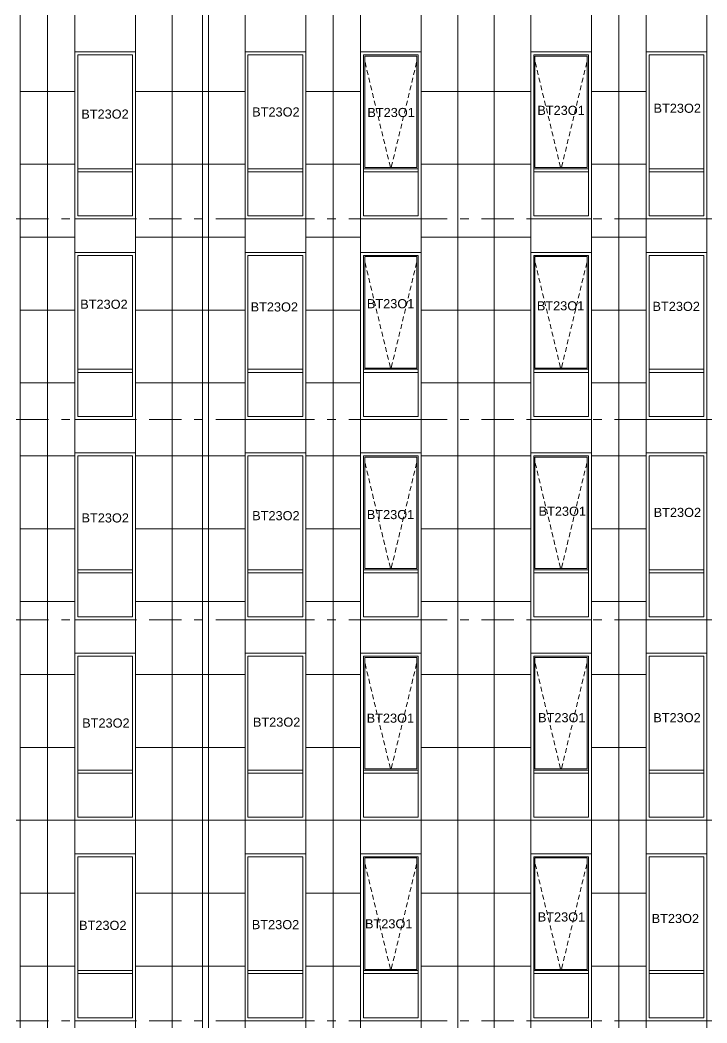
# Model space of a CAD drawing. Header units: millimetres. Extents: x 1499747 to 4230374, y -28481 to 441852.
# Drawn here: x 2702074 to 2713375, y -4519 to 11992 of the extents above; entities that cross this region are included whole.
import ezdxf
from ezdxf.xclip import XClip

# ---------------------------------------------------------------- set-up
doc = ezdxf.new("R2010")
doc.units = ezdxf.units.MM
doc.header["$MEASUREMENT"] = 0
doc.header["$XCLIPFRAME"] = 0
doc.linetypes.add('Штрих-Штриховая', pattern=[1093.611073, 529.166651, -211.666656, 141.111112, -211.666656])
for name, color, linetype, lineweight in [('2  Фасад_26_0_Ном._пера__20_Ном._пера__1', 1, 'Continuous', 18), ('2  Фасад_26_Витражные окна_Ном._пера__1_Ном._пера__7', 7, 'Continuous', 18), ('2  Фасад_26_Витражные окна_Ном._пера__20_Ном._пера__1', 1, 'Continuous', 18), ('2  Фасад_26_Витражные окна_Ном._пера__92_Ном._пера__233', 233, 'Continuous', 18), ('2  Фасад_26_Конструктив - Перекрытия_Ном._пера__1_Ном._пера__7', 7, 'Continuous', 18), ('2  Фасад_26_Конструктив - Стены Ненесущие Газоблок_Ном._пера__87_Ном._пера__251', 250, 'Continuous', 18), ('2  Фасад_26_Отделка керамика_Ном._пера__1_Ном._пера__7', 7, 'Continuous', 18), ('2  Фасад_26_Сетка кладки_Ном._пера__102_Ном._пера__9', 9, 'Continuous', 18)]:
    doc.layers.add(name, color=color, linetype=linetype, lineweight=lineweight)
doc.layers.add('Чертеж и Рисунок', color=7, linetype='Continuous')
doc.styles.add('СГЕНЕРИР_СТИЛЬ_2', font='arial.ttf')

# ---------------------------------------------------------------- blocks, each defined once
blk = doc.blocks.new('Чертеж_6_26', base_point=(1593971, 9692))
at = {"layer": '2  Фасад_26_0_Ном._пера__20_Ном._пера__1', "color": 9, "linetype": 'Штрих-Штриховая', "true_color": 0xc7c8ca}
for p, q in [((1588154, 36392), (1649362, 36392)), ((1588154, 33092), (1649362, 33092)), ((1588154, 29792), (1649362, 29792)), ((1588154, 26492), (1649362, 26492)), ((1588154, 23192), (1649362, 23192))]:
    blk.add_line(p, q, dxfattribs=at)
at = {"layer": '2  Фасад_26_Витражные окна_Ном._пера__1_Ном._пера__7', "color": 9, "linetype": 'Continuous', "true_color": 0xc7c8ca}
for p, q in [((1597771, 38792), (1597771, 39142)), ((1600571, 38792), (1600571, 39142)), ((1602471, 38792), (1602471, 39142)), ((1605271, 38792), (1605271, 39142)), ((1607171, 38792), (1607171, 39142)), ((1596821, 38792), (1596821, 39092)), ((1596821, 39092), (1597271, 39092)), ((1597271, 39092), (1597721, 39092)), ((1597721, 38792), (1597721, 39092)), ((1599621, 38792), (1599621, 39092)), ((1599621, 39092), (1600071, 39092)), ((1600071, 39092), (1600521, 39092)), ((1600521, 38792), (1600521, 39092)), ((1601521, 38792), (1601521, 39092)), ((1601521, 39092), (1601971, 39092)), ((1601541, 39072), (1601541, 37237)), ((1602401, 39072), (1601541, 39072)), ((1601971, 39092), (1602421, 39092)), ((1602401, 37237), (1602401, 39072)), ((1602421, 38792), (1602421, 39092)), ((1604321, 38792), (1604321, 39092)), ((1604321, 39092), (1604771, 39092)), ((1604341, 39072), (1604341, 37237)), ((1605201, 39072), (1604341, 39072)), ((1604771, 39092), (1605221, 39092)), ((1605201, 37237), (1605201, 39072)), ((1605221, 38792), (1605221, 39092)), ((1606221, 38792), (1606221, 39092)), ((1606221, 39092), (1606671, 39092)), ((1606671, 39092), (1607121, 39092)), ((1607121, 38792), (1607121, 39092)), ((1596821, 37392), (1596821, 38792)), ((1597721, 37392), (1597721, 38792)), ((1597771, 37392), (1597771, 38792)), ((1599621, 37392), (1599621, 38792)), ((1600521, 37392), (1600521, 38792)), ((1600571, 37392), (1600571, 38792)), ((1601521, 37392), (1601521, 38792)), ((1602421, 37392), (1602421, 38792)), ((1602471, 37392), (1602471, 38792)), ((1604321, 37392), (1604321, 38792)), ((1605221, 37392), (1605221, 38792)), ((1605271, 37392), (1605271, 38792)), ((1606221, 37392), (1606221, 38792)), ((1607121, 37392), (1607121, 38792)), ((1607171, 37392), (1607171, 38792)), ((1596821, 37217), (1596821, 37392)), ((1597721, 37217), (1597721, 37392)), ((1597771, 37192), (1597771, 37392)), ((1599621, 37217), (1599621, 37392)), ((1600521, 37217), (1600521, 37392)), ((1600571, 37192), (1600571, 37392)), ((1601521, 37217), (1601521, 37392)), ((1602421, 37217), (1602421, 37392)), ((1602471, 37192), (1602471, 37392)), ((1604321, 37217), (1604321, 37392)), ((1605221, 37217), (1605221, 37392)), ((1605271, 37192), (1605271, 37392)), ((1606221, 37217), (1606221, 37392)), ((1607121, 37217), (1607121, 37392)), ((1607171, 37192), (1607171, 37392)), ((1596821, 37192), (1596821, 37217)), ((1597271, 37217), (1596821, 37217)), ((1596821, 37167), (1596821, 37192)), ((1596821, 36442), (1596821, 37167)), ((1597271, 37167), (1596821, 37167)), ((1597721, 37217), (1597271, 37217)), ((1597721, 37167), (1597271, 37167)), ((1597721, 37192), (1597721, 37217)), ((1597721, 37167), (1597721, 37192)), ((1597721, 36442), (1597721, 37167)), ((1597771, 36392), (1597771, 37192)), ((1599621, 37192), (1599621, 37217)), ((1600071, 37217), (1599621, 37217)), ((1599621, 37167), (1599621, 37192)), ((1599621, 36442), (1599621, 37167)), ((1600071, 37167), (1599621, 37167)), ((1600521, 37217), (1600071, 37217)), ((1600521, 37167), (1600071, 37167)), ((1600521, 37192), (1600521, 37217)), ((1600521, 37167), (1600521, 37192)), ((1600521, 36442), (1600521, 37167)), ((1600571, 36392), (1600571, 37192)), ((1601521, 37192), (1601521, 37217)), ((1601971, 37217), (1601521, 37217)), ((1601521, 37167), (1601521, 37192)), ((1601521, 36442), (1601521, 37167)), ((1601971, 37167), (1601521, 37167)), ((1601541, 37237), (1602401, 37237)), ((1602421, 37217), (1601971, 37217)), ((1602421, 37167), (1601971, 37167)), ((1602421, 37192), (1602421, 37217)), ((1602421, 37167), (1602421, 37192)), ((1602421, 36442), (1602421, 37167)), ((1602471, 36392), (1602471, 37192)), ((1604321, 37192), (1604321, 37217)), ((1604771, 37217), (1604321, 37217)), ((1604321, 37167), (1604321, 37192)), ((1604321, 36442), (1604321, 37167)), ((1604771, 37167), (1604321, 37167)), ((1604341, 37237), (1605201, 37237)), ((1605221, 37217), (1604771, 37217)), ((1605221, 37167), (1604771, 37167)), ((1605221, 37192), (1605221, 37217)), ((1605221, 37167), (1605221, 37192)), ((1605221, 36442), (1605221, 37167)), ((1605271, 36392), (1605271, 37192)), ((1606221, 37192), (1606221, 37217)), ((1606671, 37217), (1606221, 37217)), ((1606221, 37167), (1606221, 37192)), ((1606221, 36442), (1606221, 37167)), ((1606671, 37167), (1606221, 37167)), ((1607121, 37217), (1606671, 37217)), ((1607121, 37167), (1606671, 37167)), ((1607121, 37192), (1607121, 37217)), ((1607121, 37167), (1607121, 37192)), ((1607121, 36442), (1607121, 37167)), ((1607171, 36392), (1607171, 37192)), ((1597271, 36392), (1596771, 36392)), ((1597271, 36442), (1596821, 36442)), ((1597721, 36442), (1597271, 36442)), ((1597771, 36392), (1597271, 36392)), ((1600071, 36442), (1599621, 36442)), ((1600521, 36442), (1600071, 36442)), ((1601971, 36442), (1601521, 36442)), ((1602421, 36442), (1601971, 36442)), ((1604771, 36442), (1604321, 36442)), ((1605221, 36442), (1604771, 36442)), ((1606671, 36442), (1606221, 36442)), ((1607121, 36442), (1606671, 36442)), ((1597771, 35492), (1597771, 35842)), ((1600571, 35492), (1600571, 35842)), ((1602471, 35492), (1602471, 35842)), ((1605271, 35492), (1605271, 35842)), ((1607171, 35492), (1607171, 35842)), ((1596821, 35492), (1596821, 35792)), ((1596821, 35792), (1597271, 35792)), ((1597271, 35792), (1597721, 35792)), ((1597721, 35492), (1597721, 35792)), ((1599621, 35492), (1599621, 35792)), ((1599621, 35792), (1600071, 35792)), ((1600071, 35792), (1600521, 35792)), ((1600521, 35492), (1600521, 35792)), ((1601521, 35492), (1601521, 35792)), ((1601521, 35792), (1601971, 35792)), ((1601541, 35772), (1601541, 33937)), ((1602401, 35772), (1601541, 35772)), ((1601971, 35792), (1602421, 35792)), ((1602401, 33937), (1602401, 35772)), ((1602421, 35492), (1602421, 35792)), ((1604321, 35492), (1604321, 35792)), ((1604321, 35792), (1604771, 35792)), ((1604341, 35772), (1604341, 33937)), ((1605201, 35772), (1604341, 35772)), ((1604771, 35792), (1605221, 35792)), ((1605201, 33937), (1605201, 35772)), ((1605221, 35492), (1605221, 35792)), ((1606221, 35492), (1606221, 35792)), ((1606221, 35792), (1606671, 35792)), ((1606671, 35792), (1607121, 35792)), ((1607121, 35492), (1607121, 35792)), ((1596821, 34092), (1596821, 35492)), ((1597721, 34092), (1597721, 35492)), ((1597771, 34092), (1597771, 35492)), ((1599621, 34092), (1599621, 35492)), ((1600521, 34092), (1600521, 35492)), ((1600571, 34092), (1600571, 35492)), ((1601521, 34092), (1601521, 35492)), ((1602421, 34092), (1602421, 35492)), ((1602471, 34092), (1602471, 35492)), ((1604321, 34092), (1604321, 35492)), ((1605221, 34092), (1605221, 35492)), ((1605271, 34092), (1605271, 35492)), ((1606221, 34092), (1606221, 35492)), ((1607121, 34092), (1607121, 35492)), ((1607171, 34092), (1607171, 35492)), ((1596821, 33917), (1596821, 34092)), ((1597721, 33917), (1597721, 34092)), ((1597771, 33892), (1597771, 34092)), ((1599621, 33917), (1599621, 34092)), ((1600521, 33917), (1600521, 34092)), ((1600571, 33892), (1600571, 34092)), ((1601521, 33917), (1601521, 34092)), ((1602421, 33917), (1602421, 34092)), ((1602471, 33892), (1602471, 34092)), ((1604321, 33917), (1604321, 34092)), ((1605221, 33917), (1605221, 34092)), ((1605271, 33892), (1605271, 34092)), ((1606221, 33917), (1606221, 34092)), ((1607121, 33917), (1607121, 34092)), ((1607171, 33892), (1607171, 34092)), ((1596821, 33892), (1596821, 33917)), ((1597271, 33917), (1596821, 33917)), ((1596821, 33867), (1596821, 33892)), ((1596821, 33142), (1596821, 33867)), ((1597271, 33867), (1596821, 33867)), ((1597721, 33917), (1597271, 33917)), ((1597721, 33867), (1597271, 33867)), ((1597721, 33892), (1597721, 33917)), ((1597721, 33867), (1597721, 33892)), ((1597721, 33142), (1597721, 33867)), ((1597771, 33092), (1597771, 33892)), ((1599621, 33892), (1599621, 33917)), ((1600071, 33917), (1599621, 33917)), ((1599621, 33867), (1599621, 33892)), ((1599621, 33142), (1599621, 33867)), ((1600071, 33867), (1599621, 33867)), ((1600521, 33917), (1600071, 33917)), ((1600521, 33867), (1600071, 33867)), ((1600521, 33892), (1600521, 33917)), ((1600521, 33867), (1600521, 33892)), ((1600521, 33142), (1600521, 33867)), ((1600571, 33092), (1600571, 33892)), ((1601521, 33892), (1601521, 33917)), ((1601971, 33917), (1601521, 33917)), ((1601521, 33867), (1601521, 33892)), ((1601521, 33142), (1601521, 33867)), ((1601971, 33867), (1601521, 33867)), ((1601541, 33937), (1602401, 33937)), ((1602421, 33917), (1601971, 33917)), ((1602421, 33867), (1601971, 33867)), ((1602421, 33892), (1602421, 33917)), ((1602421, 33867), (1602421, 33892)), ((1602421, 33142), (1602421, 33867)), ((1602471, 33092), (1602471, 33892)), ((1604321, 33892), (1604321, 33917)), ((1604771, 33917), (1604321, 33917)), ((1604321, 33867), (1604321, 33892)), ((1604321, 33142), (1604321, 33867)), ((1604771, 33867), (1604321, 33867)), ((1604341, 33937), (1605201, 33937)), ((1605221, 33917), (1604771, 33917)), ((1605221, 33867), (1604771, 33867)), ((1605221, 33892), (1605221, 33917)), ((1605221, 33867), (1605221, 33892)), ((1605221, 33142), (1605221, 33867)), ((1605271, 33092), (1605271, 33892)), ((1606221, 33892), (1606221, 33917)), ((1606671, 33917), (1606221, 33917)), ((1606221, 33867), (1606221, 33892)), ((1606221, 33142), (1606221, 33867)), ((1606671, 33867), (1606221, 33867)), ((1607121, 33917), (1606671, 33917)), ((1607121, 33867), (1606671, 33867)), ((1607121, 33892), (1607121, 33917)), ((1607121, 33867), (1607121, 33892)), ((1607121, 33142), (1607121, 33867)), ((1607171, 33092), (1607171, 33892)), ((1597271, 33092), (1596771, 33092)), ((1597271, 33142), (1596821, 33142)), ((1597721, 33142), (1597271, 33142)), ((1597771, 33092), (1597271, 33092)), ((1600071, 33142), (1599621, 33142)), ((1600521, 33142), (1600071, 33142)), ((1601971, 33142), (1601521, 33142)), ((1602421, 33142), (1601971, 33142)), ((1604771, 33142), (1604321, 33142)), ((1605221, 33142), (1604771, 33142)), ((1606671, 33142), (1606221, 33142)), ((1607121, 33142), (1606671, 33142)), ((1597771, 32192), (1597771, 32542)), ((1600571, 32192), (1600571, 32542)), ((1602471, 32192), (1602471, 32542)), ((1605271, 32192), (1605271, 32542)), ((1607171, 32192), (1607171, 32542)), ((1596821, 32192), (1596821, 32492)), ((1596821, 32492), (1597271, 32492)), ((1597271, 32492), (1597721, 32492)), ((1597721, 32192), (1597721, 32492)), ((1599621, 32192), (1599621, 32492)), ((1599621, 32492), (1600071, 32492)), ((1600071, 32492), (1600521, 32492)), ((1600521, 32192), (1600521, 32492)), ((1601521, 32192), (1601521, 32492)), ((1601521, 32492), (1601971, 32492)), ((1601541, 32472), (1601541, 30637)), ((1602401, 32472), (1601541, 32472)), ((1601971, 32492), (1602421, 32492)), ((1602401, 30637), (1602401, 32472)), ((1602421, 32192), (1602421, 32492)), ((1604321, 32192), (1604321, 32492)), ((1604321, 32492), (1604771, 32492)), ((1604341, 32472), (1604341, 30637)), ((1605201, 32472), (1604341, 32472)), ((1604771, 32492), (1605221, 32492)), ((1605201, 30637), (1605201, 32472)), ((1605221, 32192), (1605221, 32492)), ((1606221, 32192), (1606221, 32492)), ((1606221, 32492), (1606671, 32492)), ((1606671, 32492), (1607121, 32492)), ((1607121, 32192), (1607121, 32492)), ((1596821, 30792), (1596821, 32192)), ((1597721, 30792), (1597721, 32192)), ((1597771, 30792), (1597771, 32192)), ((1599621, 30792), (1599621, 32192)), ((1600521, 30792), (1600521, 32192)), ((1600571, 30792), (1600571, 32192)), ((1601521, 30792), (1601521, 32192)), ((1602421, 30792), (1602421, 32192)), ((1602471, 30792), (1602471, 32192)), ((1604321, 30792), (1604321, 32192)), ((1605221, 30792), (1605221, 32192)), ((1605271, 30792), (1605271, 32192)), ((1606221, 30792), (1606221, 32192)), ((1607121, 30792), (1607121, 32192)), ((1607171, 30792), (1607171, 32192)), ((1596821, 30617), (1596821, 30792)), ((1597721, 30617), (1597721, 30792)), ((1597771, 30592), (1597771, 30792)), ((1599621, 30617), (1599621, 30792)), ((1600521, 30617), (1600521, 30792)), ((1600571, 30592), (1600571, 30792)), ((1601521, 30617), (1601521, 30792)), ((1602421, 30617), (1602421, 30792)), ((1602471, 30592), (1602471, 30792)), ((1604321, 30617), (1604321, 30792)), ((1605221, 30617), (1605221, 30792)), ((1605271, 30592), (1605271, 30792)), ((1606221, 30617), (1606221, 30792)), ((1607121, 30617), (1607121, 30792)), ((1607171, 30592), (1607171, 30792)), ((1596821, 30592), (1596821, 30617)), ((1597271, 30617), (1596821, 30617)), ((1596821, 30567), (1596821, 30592)), ((1596821, 29842), (1596821, 30567)), ((1597271, 30567), (1596821, 30567)), ((1597721, 30617), (1597271, 30617)), ((1597721, 30567), (1597271, 30567)), ((1597721, 30592), (1597721, 30617)), ((1597721, 30567), (1597721, 30592)), ((1597721, 29842), (1597721, 30567)), ((1597771, 29792), (1597771, 30592)), ((1599621, 30592), (1599621, 30617)), ((1600071, 30617), (1599621, 30617)), ((1599621, 30567), (1599621, 30592)), ((1599621, 29842), (1599621, 30567)), ((1600071, 30567), (1599621, 30567)), ((1600521, 30617), (1600071, 30617)), ((1600521, 30567), (1600071, 30567)), ((1600521, 30592), (1600521, 30617)), ((1600521, 30567), (1600521, 30592)), ((1600521, 29842), (1600521, 30567)), ((1600571, 29792), (1600571, 30592)), ((1601521, 30592), (1601521, 30617)), ((1601971, 30617), (1601521, 30617)), ((1601521, 30567), (1601521, 30592)), ((1601521, 29842), (1601521, 30567)), ((1601971, 30567), (1601521, 30567)), ((1601541, 30637), (1602401, 30637)), ((1602421, 30617), (1601971, 30617)), ((1602421, 30567), (1601971, 30567)), ((1602421, 30592), (1602421, 30617)), ((1602421, 30567), (1602421, 30592)), ((1602421, 29842), (1602421, 30567)), ((1602471, 29792), (1602471, 30592)), ((1604321, 30592), (1604321, 30617)), ((1604771, 30617), (1604321, 30617)), ((1604321, 30567), (1604321, 30592)), ((1604321, 29842), (1604321, 30567)), ((1604771, 30567), (1604321, 30567)), ((1604341, 30637), (1605201, 30637)), ((1605221, 30617), (1604771, 30617)), ((1605221, 30567), (1604771, 30567)), ((1605221, 30592), (1605221, 30617)), ((1605221, 30567), (1605221, 30592)), ((1605221, 29842), (1605221, 30567)), ((1605271, 29792), (1605271, 30592)), ((1606221, 30592), (1606221, 30617)), ((1606671, 30617), (1606221, 30617)), ((1606221, 30567), (1606221, 30592)), ((1606221, 29842), (1606221, 30567)), ((1606671, 30567), (1606221, 30567)), ((1607121, 30617), (1606671, 30617)), ((1607121, 30567), (1606671, 30567)), ((1607121, 30592), (1607121, 30617)), ((1607121, 30567), (1607121, 30592)), ((1607121, 29842), (1607121, 30567)), ((1607171, 29792), (1607171, 30592)), ((1597271, 29792), (1596771, 29792)), ((1597271, 29842), (1596821, 29842)), ((1597721, 29842), (1597271, 29842)), ((1597771, 29792), (1597271, 29792)), ((1600071, 29842), (1599621, 29842)), ((1600521, 29842), (1600071, 29842)), ((1601971, 29842), (1601521, 29842)), ((1602421, 29842), (1601971, 29842)), ((1604771, 29842), (1604321, 29842)), ((1605221, 29842), (1604771, 29842)), ((1606671, 29842), (1606221, 29842)), ((1607121, 29842), (1606671, 29842)), ((1597771, 28892), (1597771, 29242)), ((1600571, 28892), (1600571, 29242)), ((1602471, 28892), (1602471, 29242)), ((1605271, 28892), (1605271, 29242)), ((1607171, 28892), (1607171, 29242)), ((1596821, 28892), (1596821, 29192)), ((1596821, 29192), (1597271, 29192)), ((1597271, 29192), (1597721, 29192)), ((1597721, 28892), (1597721, 29192)), ((1599621, 28892), (1599621, 29192)), ((1599621, 29192), (1600071, 29192)), ((1600071, 29192), (1600521, 29192)), ((1600521, 28892), (1600521, 29192)), ((1601521, 28892), (1601521, 29192)), ((1601521, 29192), (1601971, 29192)), ((1601541, 29172), (1601541, 27337)), ((1602401, 29172), (1601541, 29172)), ((1601971, 29192), (1602421, 29192)), ((1602401, 27337), (1602401, 29172)), ((1602421, 28892), (1602421, 29192)), ((1604321, 28892), (1604321, 29192)), ((1604321, 29192), (1604771, 29192)), ((1604341, 29172), (1604341, 27337)), ((1605201, 29172), (1604341, 29172)), ((1604771, 29192), (1605221, 29192)), ((1605201, 27337), (1605201, 29172)), ((1605221, 28892), (1605221, 29192)), ((1606221, 28892), (1606221, 29192)), ((1606221, 29192), (1606671, 29192)), ((1606671, 29192), (1607121, 29192)), ((1607121, 28892), (1607121, 29192)), ((1596821, 27492), (1596821, 28892)), ((1597721, 27492), (1597721, 28892)), ((1597771, 27492), (1597771, 28892)), ((1599621, 27492), (1599621, 28892)), ((1600521, 27492), (1600521, 28892)), ((1600571, 27492), (1600571, 28892)), ((1601521, 27492), (1601521, 28892)), ((1602421, 27492), (1602421, 28892)), ((1602471, 27492), (1602471, 28892)), ((1604321, 27492), (1604321, 28892)), ((1605221, 27492), (1605221, 28892)), ((1605271, 27492), (1605271, 28892)), ((1606221, 27492), (1606221, 28892)), ((1607121, 27492), (1607121, 28892)), ((1607171, 27492), (1607171, 28892)), ((1596821, 27317), (1596821, 27492)), ((1597721, 27317), (1597721, 27492)), ((1597771, 27292), (1597771, 27492)), ((1599621, 27317), (1599621, 27492)), ((1600521, 27317), (1600521, 27492)), ((1600571, 27292), (1600571, 27492)), ((1601521, 27317), (1601521, 27492)), ((1602421, 27317), (1602421, 27492)), ((1602471, 27292), (1602471, 27492)), ((1604321, 27317), (1604321, 27492)), ((1605221, 27317), (1605221, 27492)), ((1605271, 27292), (1605271, 27492)), ((1606221, 27317), (1606221, 27492)), ((1607121, 27317), (1607121, 27492)), ((1607171, 27292), (1607171, 27492)), ((1596821, 27292), (1596821, 27317)), ((1597271, 27317), (1596821, 27317)), ((1596821, 27267), (1596821, 27292)), ((1596821, 26542), (1596821, 27267)), ((1597271, 27267), (1596821, 27267)), ((1597721, 27317), (1597271, 27317)), ((1597721, 27267), (1597271, 27267)), ((1597721, 27292), (1597721, 27317)), ((1597721, 27267), (1597721, 27292)), ((1597721, 26542), (1597721, 27267)), ((1597771, 26492), (1597771, 27292)), ((1599621, 27292), (1599621, 27317)), ((1600071, 27317), (1599621, 27317)), ((1599621, 27267), (1599621, 27292)), ((1599621, 26542), (1599621, 27267)), ((1600071, 27267), (1599621, 27267)), ((1600521, 27317), (1600071, 27317)), ((1600521, 27267), (1600071, 27267)), ((1600521, 27292), (1600521, 27317)), ((1600521, 27267), (1600521, 27292)), ((1600521, 26542), (1600521, 27267)), ((1600571, 26492), (1600571, 27292)), ((1601521, 27292), (1601521, 27317)), ((1601971, 27317), (1601521, 27317)), ((1601521, 27267), (1601521, 27292)), ((1601521, 26542), (1601521, 27267)), ((1601971, 27267), (1601521, 27267)), ((1601541, 27337), (1602401, 27337)), ((1602421, 27317), (1601971, 27317)), ((1602421, 27267), (1601971, 27267)), ((1602421, 27292), (1602421, 27317)), ((1602421, 27267), (1602421, 27292)), ((1602421, 26542), (1602421, 27267)), ((1602471, 26492), (1602471, 27292)), ((1604321, 27292), (1604321, 27317)), ((1604771, 27317), (1604321, 27317)), ((1604321, 27267), (1604321, 27292)), ((1604321, 26542), (1604321, 27267)), ((1604771, 27267), (1604321, 27267)), ((1604341, 27337), (1605201, 27337)), ((1605221, 27317), (1604771, 27317)), ((1605221, 27267), (1604771, 27267)), ((1605221, 27292), (1605221, 27317)), ((1605221, 27267), (1605221, 27292)), ((1605221, 26542), (1605221, 27267)), ((1605271, 26492), (1605271, 27292)), ((1606221, 27292), (1606221, 27317)), ((1606671, 27317), (1606221, 27317)), ((1606221, 27267), (1606221, 27292)), ((1606221, 26542), (1606221, 27267)), ((1606671, 27267), (1606221, 27267)), ((1607121, 27317), (1606671, 27317)), ((1607121, 27267), (1606671, 27267)), ((1607121, 27292), (1607121, 27317)), ((1607121, 27267), (1607121, 27292)), ((1607121, 26542), (1607121, 27267)), ((1607171, 26492), (1607171, 27292)), ((1597271, 26492), (1596771, 26492)), ((1597271, 26542), (1596821, 26542)), ((1597721, 26542), (1597271, 26542)), ((1597771, 26492), (1597271, 26492)), ((1600071, 26542), (1599621, 26542)), ((1600521, 26542), (1600071, 26542)), ((1601971, 26542), (1601521, 26542)), ((1602421, 26542), (1601971, 26542)), ((1604771, 26542), (1604321, 26542)), ((1605221, 26542), (1604771, 26542)), ((1606671, 26542), (1606221, 26542)), ((1607121, 26542), (1606671, 26542)), ((1597771, 25592), (1597771, 25942)), ((1600571, 25592), (1600571, 25942)), ((1602471, 25592), (1602471, 25942)), ((1605271, 25592), (1605271, 25942)), ((1607171, 25592), (1607171, 25942)), ((1596821, 25592), (1596821, 25892)), ((1596821, 25892), (1597271, 25892)), ((1597271, 25892), (1597721, 25892)), ((1597721, 25592), (1597721, 25892)), ((1599621, 25592), (1599621, 25892)), ((1599621, 25892), (1600071, 25892)), ((1600071, 25892), (1600521, 25892)), ((1600521, 25592), (1600521, 25892)), ((1601521, 25592), (1601521, 25892)), ((1601521, 25892), (1601971, 25892)), ((1601541, 25872), (1601541, 24037)), ((1602401, 25872), (1601541, 25872)), ((1601971, 25892), (1602421, 25892)), ((1602401, 24037), (1602401, 25872)), ((1602421, 25592), (1602421, 25892)), ((1604321, 25592), (1604321, 25892)), ((1604321, 25892), (1604771, 25892)), ((1604341, 25872), (1604341, 24037)), ((1605201, 25872), (1604341, 25872)), ((1604771, 25892), (1605221, 25892)), ((1605201, 24037), (1605201, 25872)), ((1605221, 25592), (1605221, 25892)), ((1606221, 25592), (1606221, 25892)), ((1606221, 25892), (1606671, 25892)), ((1606671, 25892), (1607121, 25892)), ((1607121, 25592), (1607121, 25892)), ((1596821, 24192), (1596821, 25592)), ((1597721, 24192), (1597721, 25592)), ((1597771, 24192), (1597771, 25592)), ((1599621, 24192), (1599621, 25592)), ((1600521, 24192), (1600521, 25592)), ((1600571, 24192), (1600571, 25592)), ((1601521, 24192), (1601521, 25592)), ((1602421, 24192), (1602421, 25592)), ((1602471, 24192), (1602471, 25592)), ((1604321, 24192), (1604321, 25592)), ((1605221, 24192), (1605221, 25592)), ((1605271, 24192), (1605271, 25592)), ((1606221, 24192), (1606221, 25592)), ((1607121, 24192), (1607121, 25592)), ((1607171, 24192), (1607171, 25592)), ((1596821, 24017), (1596821, 24192)), ((1597721, 24017), (1597721, 24192)), ((1597771, 23992), (1597771, 24192)), ((1599621, 24017), (1599621, 24192)), ((1600521, 24017), (1600521, 24192)), ((1600571, 23992), (1600571, 24192)), ((1601521, 24017), (1601521, 24192)), ((1602421, 24017), (1602421, 24192)), ((1602471, 23992), (1602471, 24192)), ((1604321, 24017), (1604321, 24192)), ((1605221, 24017), (1605221, 24192)), ((1605271, 23992), (1605271, 24192)), ((1606221, 24017), (1606221, 24192)), ((1607121, 24017), (1607121, 24192)), ((1607171, 23992), (1607171, 24192)), ((1596821, 23992), (1596821, 24017)), ((1597271, 24017), (1596821, 24017)), ((1596821, 23967), (1596821, 23992)), ((1596821, 23242), (1596821, 23967)), ((1597271, 23967), (1596821, 23967)), ((1597721, 24017), (1597271, 24017)), ((1597721, 23967), (1597271, 23967)), ((1597721, 23992), (1597721, 24017)), ((1597721, 23967), (1597721, 23992)), ((1597721, 23242), (1597721, 23967)), ((1597771, 23192), (1597771, 23992)), ((1599621, 23992), (1599621, 24017)), ((1600071, 24017), (1599621, 24017)), ((1599621, 23967), (1599621, 23992)), ((1599621, 23242), (1599621, 23967)), ((1600071, 23967), (1599621, 23967)), ((1600521, 24017), (1600071, 24017)), ((1600521, 23967), (1600071, 23967)), ((1600521, 23992), (1600521, 24017)), ((1600521, 23967), (1600521, 23992)), ((1600521, 23242), (1600521, 23967)), ((1600571, 23192), (1600571, 23992)), ((1601521, 23992), (1601521, 24017)), ((1601971, 24017), (1601521, 24017)), ((1601521, 23967), (1601521, 23992)), ((1601521, 23242), (1601521, 23967)), ((1601971, 23967), (1601521, 23967)), ((1601541, 24037), (1602401, 24037)), ((1602421, 24017), (1601971, 24017)), ((1602421, 23967), (1601971, 23967)), ((1602421, 23992), (1602421, 24017)), ((1602421, 23967), (1602421, 23992)), ((1602421, 23242), (1602421, 23967)), ((1602471, 23192), (1602471, 23992)), ((1604321, 23992), (1604321, 24017)), ((1604771, 24017), (1604321, 24017)), ((1604321, 23967), (1604321, 23992)), ((1604321, 23242), (1604321, 23967)), ((1604771, 23967), (1604321, 23967)), ((1604341, 24037), (1605201, 24037)), ((1605221, 24017), (1604771, 24017)), ((1605221, 23967), (1604771, 23967)), ((1605221, 23992), (1605221, 24017)), ((1605221, 23967), (1605221, 23992)), ((1605221, 23242), (1605221, 23967)), ((1605271, 23192), (1605271, 23992)), ((1606221, 23992), (1606221, 24017)), ((1606671, 24017), (1606221, 24017)), ((1606221, 23967), (1606221, 23992)), ((1606221, 23242), (1606221, 23967)), ((1606671, 23967), (1606221, 23967)), ((1607121, 24017), (1606671, 24017)), ((1607121, 23967), (1606671, 23967)), ((1607121, 23992), (1607121, 24017)), ((1607121, 23967), (1607121, 23992)), ((1607121, 23242), (1607121, 23967)), ((1607171, 23192), (1607171, 23992)), ((1597271, 23192), (1596771, 23192)), ((1597271, 23242), (1596821, 23242)), ((1597721, 23242), (1597271, 23242)), ((1597771, 23192), (1597271, 23192)), ((1600071, 23242), (1599621, 23242)), ((1600521, 23242), (1600071, 23242)), ((1601971, 23242), (1601521, 23242)), ((1602421, 23242), (1601971, 23242)), ((1604771, 23242), (1604321, 23242)), ((1605221, 23242), (1604771, 23242)), ((1606671, 23242), (1606221, 23242)), ((1607121, 23242), (1606671, 23242))]:
    blk.add_line(p, q, dxfattribs=at)
at = {"layer": '2  Фасад_26_Витражные окна_Ном._пера__92_Ном._пера__233', "color": 9, "linetype": 'Continuous', "true_color": 0xc7c8ca}
for p, q in [((1601547, 38971), (1601565, 38893)), ((1602396, 38971), (1602377, 38893)), ((1604347, 38971), (1604366, 38893)), ((1605196, 38971), (1605177, 38893)), ((1601577, 38844), (1601596, 38766)), ((1602365, 38844), (1602346, 38766)), ((1604377, 38844), (1604396, 38766)), ((1605165, 38844), (1605147, 38766)), ((1601608, 38718), (1601626, 38640)), ((1602335, 38718), (1602316, 38640)), ((1604408, 38718), (1604427, 38640)), ((1605135, 38718), (1605116, 38640)), ((1601638, 38591), (1601657, 38514)), ((1602304, 38591), (1602285, 38514)), ((1604438, 38591), (1604457, 38514)), ((1605104, 38591), (1605086, 38514)), ((1601669, 38465), (1601687, 38387)), ((1601699, 38339), (1601718, 38261)), ((1602243, 38339), (1602224, 38261)), ((1602274, 38465), (1602255, 38387)), ((1604469, 38465), (1604488, 38387)), ((1604499, 38339), (1604518, 38261)), ((1605043, 38339), (1605025, 38261)), ((1605074, 38465), (1605055, 38387)), ((1601730, 38212), (1601748, 38135)), ((1602213, 38212), (1602194, 38135)), ((1604530, 38212), (1604549, 38135)), ((1605013, 38212), (1604994, 38135)), ((1601760, 38086), (1601779, 38008)), ((1602182, 38086), (1602163, 38008)), ((1604560, 38086), (1604579, 38008)), ((1604982, 38086), (1604964, 38008)), ((1601791, 37960), (1601809, 37882)), ((1601821, 37833), (1601840, 37755)), ((1602121, 37833), (1602102, 37755)), ((1602152, 37960), (1602133, 37882)), ((1604591, 37960), (1604610, 37882)), ((1604621, 37833), (1604640, 37755)), ((1604921, 37833), (1604903, 37755)), ((1604952, 37960), (1604933, 37882)), ((1601852, 37707), (1601870, 37629)), ((1602091, 37707), (1602072, 37629)), ((1604652, 37707), (1604671, 37629)), ((1604891, 37707), (1604872, 37629)), ((1601882, 37581), (1601901, 37503)), ((1602060, 37581), (1602041, 37503)), ((1604682, 37581), (1604701, 37503)), ((1604860, 37581), (1604842, 37503)), ((1601913, 37454), (1601931, 37376)), ((1601943, 37328), (1601952, 37290)), ((1601999, 37328), (1601990, 37290)), ((1602030, 37454), (1602011, 37376)), ((1604713, 37454), (1604732, 37376)), ((1604743, 37328), (1604753, 37290)), ((1604799, 37328), (1604790, 37290)), ((1604830, 37454), (1604811, 37376)), ((1601952, 37290), (1601965, 37237)), ((1601990, 37290), (1601977, 37237)), ((1604753, 37290), (1604765, 37237)), ((1604790, 37290), (1604777, 37237)), ((1601547, 35671), (1601565, 35593)), ((1602396, 35671), (1602377, 35593)), ((1604347, 35671), (1604366, 35593)), ((1605196, 35671), (1605177, 35593)), ((1601577, 35544), (1601596, 35466)), ((1602365, 35544), (1602346, 35466)), ((1604377, 35544), (1604396, 35466)), ((1605165, 35544), (1605147, 35466)), ((1601608, 35418), (1601626, 35340)), ((1602335, 35418), (1602316, 35340)), ((1604408, 35418), (1604427, 35340)), ((1605135, 35418), (1605116, 35340)), ((1601638, 35291), (1601657, 35214)), ((1602304, 35291), (1602285, 35214)), ((1604438, 35291), (1604457, 35214)), ((1605104, 35291), (1605086, 35214)), ((1601669, 35165), (1601687, 35087)), ((1601699, 35039), (1601718, 34961)), ((1602243, 35039), (1602224, 34961)), ((1602274, 35165), (1602255, 35087)), ((1604469, 35165), (1604488, 35087)), ((1604499, 35039), (1604518, 34961)), ((1605043, 35039), (1605025, 34961)), ((1605074, 35165), (1605055, 35087)), ((1601730, 34912), (1601748, 34835)), ((1602213, 34912), (1602194, 34835)), ((1604530, 34912), (1604549, 34835)), ((1605013, 34912), (1604994, 34835)), ((1601760, 34786), (1601779, 34708)), ((1602182, 34786), (1602163, 34708)), ((1604560, 34786), (1604579, 34708)), ((1604982, 34786), (1604964, 34708)), ((1601791, 34660), (1601809, 34582)), ((1601821, 34533), (1601840, 34455)), ((1602121, 34533), (1602102, 34455)), ((1602152, 34660), (1602133, 34582)), ((1604591, 34660), (1604610, 34582)), ((1604621, 34533), (1604640, 34455)), ((1604921, 34533), (1604903, 34455)), ((1604952, 34660), (1604933, 34582)), ((1601852, 34407), (1601870, 34329)), ((1602091, 34407), (1602072, 34329)), ((1604652, 34407), (1604671, 34329)), ((1604891, 34407), (1604872, 34329)), ((1601882, 34281), (1601901, 34203)), ((1602060, 34281), (1602041, 34203)), ((1604682, 34281), (1604701, 34203)), ((1604860, 34281), (1604842, 34203)), ((1601913, 34154), (1601931, 34076)), ((1601943, 34028), (1601952, 33990)), ((1601999, 34028), (1601990, 33990)), ((1602030, 34154), (1602011, 34076)), ((1604713, 34154), (1604732, 34076)), ((1604743, 34028), (1604753, 33990)), ((1604799, 34028), (1604790, 33990)), ((1604830, 34154), (1604811, 34076)), ((1601952, 33990), (1601965, 33937)), ((1601990, 33990), (1601977, 33937)), ((1604753, 33990), (1604765, 33937)), ((1604790, 33990), (1604777, 33937)), ((1601547, 32371), (1601565, 32293)), ((1602396, 32371), (1602377, 32293)), ((1604347, 32371), (1604366, 32293)), ((1605196, 32371), (1605177, 32293)), ((1601577, 32244), (1601596, 32166)), ((1602365, 32244), (1602346, 32166)), ((1604377, 32244), (1604396, 32166)), ((1605165, 32244), (1605147, 32166)), ((1601608, 32118), (1601626, 32040)), ((1602335, 32118), (1602316, 32040)), ((1604408, 32118), (1604427, 32040)), ((1605135, 32118), (1605116, 32040)), ((1601638, 31991), (1601657, 31914)), ((1602304, 31991), (1602285, 31914)), ((1604438, 31991), (1604457, 31914)), ((1605104, 31991), (1605086, 31914)), ((1601669, 31865), (1601687, 31787)), ((1601699, 31739), (1601718, 31661)), ((1602243, 31739), (1602224, 31661)), ((1602274, 31865), (1602255, 31787)), ((1604469, 31865), (1604488, 31787)), ((1604499, 31739), (1604518, 31661)), ((1605043, 31739), (1605025, 31661)), ((1605074, 31865), (1605055, 31787)), ((1601730, 31612), (1601748, 31535)), ((1602213, 31612), (1602194, 31535)), ((1604530, 31612), (1604549, 31535)), ((1605013, 31612), (1604994, 31535)), ((1601760, 31486), (1601779, 31408)), ((1602182, 31486), (1602163, 31408)), ((1604560, 31486), (1604579, 31408)), ((1604982, 31486), (1604964, 31408)), ((1601791, 31360), (1601809, 31282)), ((1601821, 31233), (1601840, 31155)), ((1602121, 31233), (1602102, 31155)), ((1602152, 31360), (1602133, 31282)), ((1604591, 31360), (1604610, 31282)), ((1604621, 31233), (1604640, 31155)), ((1604921, 31233), (1604903, 31155)), ((1604952, 31360), (1604933, 31282)), ((1601852, 31107), (1601870, 31029)), ((1602091, 31107), (1602072, 31029)), ((1604652, 31107), (1604671, 31029)), ((1604891, 31107), (1604872, 31029)), ((1601882, 30981), (1601901, 30903)), ((1602060, 30981), (1602041, 30903)), ((1604682, 30981), (1604701, 30903)), ((1604860, 30981), (1604842, 30903)), ((1601913, 30854), (1601931, 30776)), ((1601943, 30728), (1601952, 30690)), ((1601999, 30728), (1601990, 30690)), ((1602030, 30854), (1602011, 30776)), ((1604713, 30854), (1604732, 30776)), ((1604743, 30728), (1604753, 30690)), ((1604799, 30728), (1604790, 30690)), ((1604830, 30854), (1604811, 30776)), ((1601952, 30690), (1601965, 30637)), ((1601990, 30690), (1601977, 30637)), ((1604753, 30690), (1604765, 30637)), ((1604790, 30690), (1604777, 30637)), ((1601547, 29071), (1601565, 28993)), ((1602396, 29071), (1602377, 28993)), ((1604347, 29071), (1604366, 28993)), ((1605196, 29071), (1605177, 28993)), ((1601577, 28944), (1601596, 28866)), ((1602365, 28944), (1602346, 28866)), ((1604377, 28944), (1604396, 28866)), ((1605165, 28944), (1605147, 28866)), ((1601608, 28818), (1601626, 28740)), ((1602335, 28818), (1602316, 28740)), ((1604408, 28818), (1604427, 28740)), ((1605135, 28818), (1605116, 28740)), ((1601638, 28691), (1601657, 28614)), ((1602304, 28691), (1602285, 28614)), ((1604438, 28691), (1604457, 28614)), ((1605104, 28691), (1605086, 28614)), ((1601669, 28565), (1601687, 28487)), ((1601699, 28439), (1601718, 28361)), ((1602243, 28439), (1602224, 28361)), ((1602274, 28565), (1602255, 28487)), ((1604469, 28565), (1604488, 28487)), ((1604499, 28439), (1604518, 28361)), ((1605043, 28439), (1605025, 28361)), ((1605074, 28565), (1605055, 28487)), ((1601730, 28312), (1601748, 28235)), ((1602213, 28312), (1602194, 28235)), ((1604530, 28312), (1604549, 28235)), ((1605013, 28312), (1604994, 28235)), ((1601760, 28186), (1601779, 28108)), ((1602182, 28186), (1602163, 28108)), ((1604560, 28186), (1604579, 28108)), ((1604982, 28186), (1604964, 28108)), ((1601791, 28060), (1601809, 27982)), ((1601821, 27933), (1601840, 27855)), ((1602121, 27933), (1602102, 27855)), ((1602152, 28060), (1602133, 27982)), ((1604591, 28060), (1604610, 27982)), ((1604621, 27933), (1604640, 27855)), ((1604921, 27933), (1604903, 27855)), ((1604952, 28060), (1604933, 27982)), ((1601852, 27807), (1601870, 27729)), ((1602091, 27807), (1602072, 27729)), ((1604652, 27807), (1604671, 27729)), ((1604891, 27807), (1604872, 27729)), ((1601882, 27681), (1601901, 27603)), ((1602060, 27681), (1602041, 27603)), ((1604682, 27681), (1604701, 27603)), ((1604860, 27681), (1604842, 27603)), ((1601913, 27554), (1601931, 27476)), ((1601943, 27428), (1601952, 27390)), ((1601999, 27428), (1601990, 27390)), ((1602030, 27554), (1602011, 27476)), ((1604713, 27554), (1604732, 27476)), ((1604743, 27428), (1604753, 27390)), ((1604799, 27428), (1604790, 27390)), ((1604830, 27554), (1604811, 27476)), ((1601952, 27390), (1601965, 27337)), ((1601990, 27390), (1601977, 27337)), ((1604753, 27390), (1604765, 27337)), ((1604790, 27390), (1604777, 27337)), ((1601547, 25771), (1601565, 25693)), ((1602396, 25771), (1602377, 25693)), ((1604347, 25771), (1604366, 25693)), ((1605196, 25771), (1605177, 25693)), ((1601577, 25644), (1601596, 25566)), ((1602365, 25644), (1602346, 25566)), ((1604377, 25644), (1604396, 25566)), ((1605165, 25644), (1605147, 25566)), ((1601608, 25518), (1601626, 25440)), ((1602335, 25518), (1602316, 25440)), ((1604408, 25518), (1604427, 25440)), ((1605135, 25518), (1605116, 25440)), ((1601638, 25391), (1601657, 25314)), ((1601669, 25265), (1601687, 25187)), ((1602274, 25265), (1602255, 25187)), ((1602304, 25391), (1602285, 25314)), ((1604438, 25391), (1604457, 25314)), ((1604469, 25265), (1604488, 25187)), ((1605074, 25265), (1605055, 25187)), ((1605104, 25391), (1605086, 25314)), ((1601699, 25139), (1601718, 25061)), ((1602243, 25139), (1602224, 25061)), ((1604499, 25139), (1604518, 25061)), ((1605043, 25139), (1605025, 25061)), ((1601730, 25012), (1601748, 24935)), ((1602213, 25012), (1602194, 24935)), ((1604530, 25012), (1604549, 24935)), ((1605013, 25012), (1604994, 24935)), ((1601760, 24886), (1601779, 24808)), ((1602182, 24886), (1602163, 24808)), ((1604560, 24886), (1604579, 24808)), ((1604982, 24886), (1604964, 24808)), ((1601791, 24760), (1601809, 24682)), ((1601821, 24633), (1601840, 24555)), ((1602121, 24633), (1602102, 24555)), ((1602152, 24760), (1602133, 24682)), ((1604591, 24760), (1604610, 24682)), ((1604621, 24633), (1604640, 24555)), ((1604921, 24633), (1604903, 24555)), ((1604952, 24760), (1604933, 24682)), ((1601852, 24507), (1601870, 24429)), ((1602091, 24507), (1602072, 24429)), ((1604652, 24507), (1604671, 24429)), ((1604891, 24507), (1604872, 24429)), ((1601882, 24381), (1601901, 24303)), ((1602060, 24381), (1602041, 24303)), ((1604682, 24381), (1604701, 24303)), ((1604860, 24381), (1604842, 24303)), ((1601913, 24254), (1601931, 24176)), ((1601943, 24128), (1601952, 24090)), ((1601999, 24128), (1601990, 24090)), ((1602030, 24254), (1602011, 24176)), ((1604713, 24254), (1604732, 24176)), ((1604743, 24128), (1604753, 24090)), ((1604799, 24128), (1604790, 24090)), ((1604830, 24254), (1604811, 24176)), ((1601952, 24090), (1601965, 24037)), ((1601990, 24090), (1601977, 24037)), ((1604753, 24090), (1604765, 24037)), ((1604790, 24090), (1604777, 24037))]:
    blk.add_line(p, q, dxfattribs=at)
at = {"layer": '2  Фасад_26_Конструктив - Перекрытия_Ном._пера__1_Ном._пера__7', "linetype": 'Continuous'}
for p, q in [((1598871, 29792), (1598871, 29792)), ((1598871, 29632), (1598871, 29632)), ((1598871, 26492), (1598871, 26492)), ((1598871, 26332), (1598871, 26332)), ((1598871, 23192), (1598871, 23192))]:
    blk.add_line(p, q, dxfattribs=at)
at = {"layer": '2  Фасад_26_Конструктив - Стены Ненесущие Газоблок_Ном._пера__87_Ном._пера__251', "color": 9, "linetype": 'Continuous', "true_color": 0xc7c8ca}
for p, q in [((1598872, 39532), (1598871, 39532)), ((1598872, 36392), (1598871, 36392)), ((1598872, 36232), (1598871, 36232)), ((1598872, 33092), (1598871, 33092)), ((1598872, 32932), (1598871, 32932)), ((1598872, 29792), (1598871, 29792)), ((1598872, 29632), (1598871, 29632)), ((1598872, 26492), (1598871, 26492)), ((1598872, 26332), (1598871, 26332)), ((1598872, 23192), (1598871, 23192))]:
    blk.add_line(p, q, dxfattribs=at)
at = {"layer": '2  Фасад_26_Отделка керамика_Ном._пера__1_Ном._пера__7', "color": 9, "linetype": 'Continuous', "true_color": 0xc7c8ca}
for p, q in [((1598871, 19392), (1598871, 45792)), ((1598872, 45792), (1598872, 19392)), ((1596771, 36392), (1596771, 39142)), ((1596771, 39142), (1597771, 39142)), ((1597771, 39142), (1597771, 36392)), ((1599572, 36392), (1599572, 39142)), ((1599572, 39142), (1600572, 39142)), ((1600572, 39142), (1600572, 36392)), ((1601471, 36392), (1601471, 39142)), ((1601471, 39142), (1602471, 39142)), ((1602471, 39142), (1602471, 36392)), ((1604272, 36392), (1604272, 39142)), ((1604272, 39142), (1605272, 39142)), ((1605272, 39142), (1605272, 36392)), ((1606171, 36392), (1606171, 39142)), ((1606171, 39142), (1607171, 39142)), ((1607171, 39142), (1607171, 36392)), ((1597771, 36392), (1596771, 36392)), ((1600572, 36392), (1599572, 36392)), ((1602471, 36392), (1601471, 36392)), ((1605272, 36392), (1604272, 36392)), ((1607171, 36392), (1606171, 36392)), ((1596771, 33092), (1596771, 35842)), ((1596771, 35842), (1597771, 35842)), ((1597771, 35842), (1597771, 33092)), ((1599572, 33092), (1599572, 35842)), ((1599572, 35842), (1600572, 35842)), ((1600572, 35842), (1600572, 33092)), ((1601471, 33092), (1601471, 35842)), ((1601471, 35842), (1602471, 35842)), ((1602471, 35842), (1602471, 33092)), ((1604272, 33092), (1604272, 35842)), ((1604272, 35842), (1605272, 35842)), ((1605272, 35842), (1605272, 33092)), ((1606171, 33092), (1606171, 35842)), ((1606171, 35842), (1607171, 35842)), ((1607171, 35842), (1607171, 33092)), ((1597771, 33092), (1596771, 33092)), ((1600572, 33092), (1599572, 33092)), ((1602471, 33092), (1601471, 33092)), ((1605272, 33092), (1604272, 33092)), ((1607171, 33092), (1606171, 33092)), ((1596771, 29792), (1596771, 32542)), ((1596771, 32542), (1597771, 32542)), ((1597771, 32542), (1597771, 29792)), ((1599572, 29792), (1599572, 32542)), ((1599572, 32542), (1600572, 32542)), ((1600572, 32542), (1600572, 29792)), ((1601471, 29792), (1601471, 32542)), ((1601471, 32542), (1602471, 32542)), ((1602471, 32542), (1602471, 29792)), ((1604272, 29792), (1604272, 32542)), ((1604272, 32542), (1605272, 32542)), ((1605272, 32542), (1605272, 29792)), ((1606171, 29792), (1606171, 32542)), ((1606171, 32542), (1607171, 32542)), ((1607171, 32542), (1607171, 29792)), ((1597771, 29792), (1596771, 29792)), ((1600572, 29792), (1599572, 29792)), ((1602471, 29792), (1601471, 29792)), ((1605272, 29792), (1604272, 29792)), ((1607171, 29792), (1606171, 29792)), ((1596771, 26492), (1596771, 29242)), ((1596771, 29242), (1597771, 29242)), ((1597771, 29242), (1597771, 26492)), ((1599572, 29242), (1600572, 29242)), ((1599572, 26492), (1599572, 29242)), ((1600572, 29242), (1600572, 26492)), ((1601471, 26492), (1601471, 29242)), ((1601471, 29242), (1602471, 29242)), ((1602471, 29242), (1602471, 26492)), ((1604272, 26492), (1604272, 29242)), ((1604272, 29242), (1605272, 29242)), ((1605272, 29242), (1605272, 26492)), ((1606171, 26492), (1606171, 29242)), ((1606171, 29242), (1607171, 29242)), ((1607171, 29242), (1607171, 26492)), ((1597771, 26492), (1596771, 26492)), ((1600572, 26492), (1599572, 26492)), ((1602471, 26492), (1601471, 26492)), ((1605272, 26492), (1604272, 26492)), ((1607171, 26492), (1606171, 26492)), ((1596771, 23192), (1596771, 25942)), ((1596771, 25942), (1597771, 25942)), ((1597771, 25942), (1597771, 23192)), ((1599572, 23192), (1599572, 25942)), ((1599572, 25942), (1600572, 25942)), ((1600572, 25942), (1600572, 23192)), ((1601471, 23192), (1601471, 25942)), ((1601471, 25942), (1602471, 25942)), ((1602471, 25942), (1602471, 23192)), ((1604272, 25942), (1605272, 25942)), ((1604272, 23192), (1604272, 25942)), ((1605272, 25942), (1605272, 23192)), ((1606171, 23192), (1606171, 25942)), ((1606171, 25942), (1607171, 25942)), ((1607171, 25942), (1607171, 23192)), ((1597771, 23192), (1596771, 23192)), ((1600572, 23192), (1599572, 23192)), ((1602471, 23192), (1601471, 23192)), ((1605272, 23192), (1604272, 23192)), ((1607171, 23192), (1606171, 23192))]:
    blk.add_line(p, q, dxfattribs=at)
at = {"layer": '2  Фасад_26_Сетка кладки_Ном._пера__102_Ном._пера__9', "color": 9, "linetype": 'Continuous', "true_color": 0xc7c8ca, "flags": 128}
for points in [[(1601022, 53192), (1601022, 9692)], [(1601472, 53192), (1601472, 9692)], [(1602472, 53192), (1602472, 9692)], [(1603072, 53192), (1603072, 9692)], [(1603672, 53192), (1603672, 9692)], [(1604272, 53192), (1604272, 9692)], [(1604272, 53192), (1604272, 9692)], [(1605272, 53192), (1605272, 9692)], [(1605721, 53192), (1605721, 9692)], [(1606172, 53192), (1606172, 9692)], [(1607172, 53192), (1607172, 9692)], [(1595872, 50042), (1595872, 9692)], [(1596322, 50042), (1596322, 9692)], [(1596772, 50042), (1596772, 9692)], [(1597771, 50042), (1597771, 9692)], [(1598372, 50042), (1598372, 9692)], [(1598972, 50042), (1598972, 9692)], [(1599572, 50042), (1599572, 9692)], [(1600572, 50042), (1600572, 9692)], [(1595872, 38492), (1596772, 38492)], [(1597771, 38492), (1599572, 38492)], [(1600572, 38492), (1601472, 38492)], [(1602472, 38492), (1604272, 38492)], [(1605272, 38492), (1606172, 38492)], [(1595872, 37292), (1596772, 37292)], [(1597771, 37292), (1599572, 37292)], [(1600572, 37292), (1601472, 37292)], [(1602472, 37292), (1604272, 37292)], [(1605272, 37292), (1606172, 37292)], [(1595872, 36092), (1596772, 36092)], [(1597771, 36092), (1599572, 36092)], [(1600572, 36092), (1601472, 36092)], [(1602472, 36092), (1604272, 36092)], [(1605272, 36092), (1606172, 36092)], [(1595872, 34892), (1596772, 34892)], [(1597771, 34892), (1599572, 34892)], [(1600572, 34892), (1601472, 34892)], [(1602472, 34892), (1604272, 34892)], [(1605272, 34892), (1606172, 34892)], [(1595872, 33692), (1596772, 33692)], [(1597771, 33692), (1599572, 33692)], [(1600572, 33692), (1601472, 33692)], [(1602472, 33692), (1604272, 33692)], [(1605272, 33692), (1606172, 33692)], [(1595872, 32492), (1596772, 32492)], [(1597771, 32492), (1599572, 32492)], [(1600572, 32492), (1601472, 32492)], [(1602472, 32492), (1604272, 32492)], [(1605272, 32492), (1606172, 32492)], [(1595872, 31292), (1596772, 31292)], [(1597771, 31292), (1599572, 31292)], [(1600572, 31292), (1601472, 31292)], [(1602472, 31292), (1604272, 31292)], [(1605272, 31292), (1606172, 31292)], [(1595872, 30092), (1596772, 30092)], [(1597771, 30092), (1599572, 30092)], [(1600572, 30092), (1601472, 30092)], [(1602472, 30092), (1604272, 30092)], [(1605272, 30092), (1606172, 30092)], [(1595872, 28892), (1596772, 28892)], [(1597771, 28892), (1599572, 28892)], [(1600572, 28892), (1601472, 28892)], [(1602472, 28892), (1604272, 28892)], [(1605272, 28892), (1606172, 28892)], [(1595872, 27692), (1596772, 27692)], [(1597771, 27692), (1599572, 27692)], [(1600572, 27692), (1601472, 27692)], [(1602472, 27692), (1604272, 27692)], [(1605272, 27692), (1606172, 27692)], [(1595872, 26492), (1596772, 26492)], [(1597771, 26492), (1599572, 26492)], [(1600572, 26492), (1601472, 26492)], [(1602472, 26492), (1604272, 26492)], [(1605272, 26492), (1606172, 26492)], [(1595872, 25292), (1596772, 25292)], [(1597771, 25292), (1599572, 25292)], [(1600572, 25292), (1601472, 25292)], [(1602472, 25292), (1604272, 25292)], [(1605272, 25292), (1606172, 25292)], [(1595872, 24092), (1596772, 24092)], [(1597771, 24092), (1599572, 24092)], [(1600572, 24092), (1601472, 24092)], [(1602472, 24092), (1604272, 24092)], [(1605272, 24092), (1606172, 24092)]]:
    blk.add_lwpolyline(points, dxfattribs=at)
at = {"layer": '2  Фасад_26_Витражные окна_Ном._пера__20_Ном._пера__1', "color": 9, "linetype": 'Continuous', "true_color": 0xc7c8ca, "char_height": 150, "attachment_point": 4, "style": 'СГЕНЕРИР_СТИЛЬ_2'}
for s, insert in [('\\A1;{\\pql;\\fArial|b0|i0|c204|p0;\\W1.000000;ВТ23О2}', (1596878, 38118)), ('\\A1;{\\pql;\\fArial|b0|i0|c204|p0;\\W1.000000;ВТ23О2}', (1599690, 38153)), ('\\A1;{\\pql;\\fArial|b0|i0|c204|p0;\\W1.000000;ВТ23О1}', (1601585, 38144)), ('\\A1;{\\pql;\\fArial|b0|i0|c204|p0;\\W1.000000;ВТ23О1}', (1604381, 38179)), ('\\A1;{\\pql;\\fArial|b0|i0|c204|p0;\\W1.000000;ВТ23О2}', (1606293, 38214)), ('\\A1;{\\pql;\\fArial|b0|i0|c204|p0;\\W1.000000;ВТ23О2}', (1596861, 34987)), ('\\A1;{\\pql;\\fArial|b0|i0|c204|p0;\\W1.000000;ВТ23О2}', (1599664, 34943)), ('\\A1;{\\pql;\\fArial|b0|i0|c204|p0;\\W1.000000;ВТ23О1}', (1601577, 34996)), ('\\A1;{\\pql;\\fArial|b0|i0|c204|p0;\\W1.000000;ВТ23О1}', (1604373, 34961)), ('\\A1;{\\pql;\\fArial|b0|i0|c204|p0;\\W1.000000;ВТ23О2}', (1606276, 34952)), ('\\A1;{\\pql;\\fArial|b0|i0|c204|p0;\\W1.000000;ВТ23О2}', (1596882, 31469)), ('\\A1;{\\pql;\\fArial|b0|i0|c204|p0;\\W1.000000;ВТ23О2}', (1599690, 31506)), ('\\A1;{\\pql;\\fArial|b0|i0|c204|p0;\\W1.000000;ВТ23О1}', (1601576, 31524)), ('\\A1;{\\pql;\\fArial|b0|i0|c204|p0;\\W1.000000;ВТ23О1}', (1604402, 31579)), ('\\A1;{\\pql;\\fArial|b0|i0|c204|p0;\\W1.000000;ВТ23О2}', (1606295, 31560)), ('\\A1;{\\pql;\\fArial|b0|i0|c204|p0;\\W1.000000;ВТ23О1}', (1601573, 28172)), ('\\A1;{\\pql;\\fArial|b0|i0|c204|p0;\\W1.000000;ВТ23О1}', (1604394, 28180)), ('\\A1;{\\pql;\\fArial|b0|i0|c204|p0;\\W1.000000;ВТ23О2}', (1606289, 28180)), ('\\A1;{\\pql;\\fArial|b0|i0|c204|p0;\\W1.000000;ВТ23О2}', (1596893, 28092)), ('\\A1;{\\pql;\\fArial|b0|i0|c204|p0;\\W1.000000;ВТ23О2}', (1599702, 28107)), ('\\A1;{\\pql;\\fArial|b0|i0|c204|p0;\\W1.000000;ВТ23О1}', (1604388, 24899)), ('\\A1;{\\pql;\\fArial|b0|i0|c204|p0;\\W1.000000;ВТ23О2}', (1606262, 24874)), ('\\A1;{\\pql;\\fArial|b0|i0|c204|p0;\\W1.000000;ВТ23О2}', (1596842, 24761)), ('\\A1;{\\pql;\\fArial|b0|i0|c204|p0;\\W1.000000;ВТ23О2}', (1599684, 24773)), ('\\A1;{\\pql;\\fArial|b0|i0|c204|p0;\\W1.000000;ВТ23О1}', (1601546, 24786))]:
    blk.add_mtext(s, dxfattribs=dict(at, insert=insert))

msp = doc.modelspace()

# ---------------------------------------------------------------- block references
at = {"layer": 'Чертеж и Рисунок', "linetype": 'Continuous'}
ref = msp.add_blockref('Чертеж_6_26', (2700174.08838, -17982.66211), dxfattribs=at)
XClip(ref).set_block_clipping_path([(1584000, -1363.8745008171), (1668000, 58641.949014614)])

doc.saveas('drawing.dxf')
